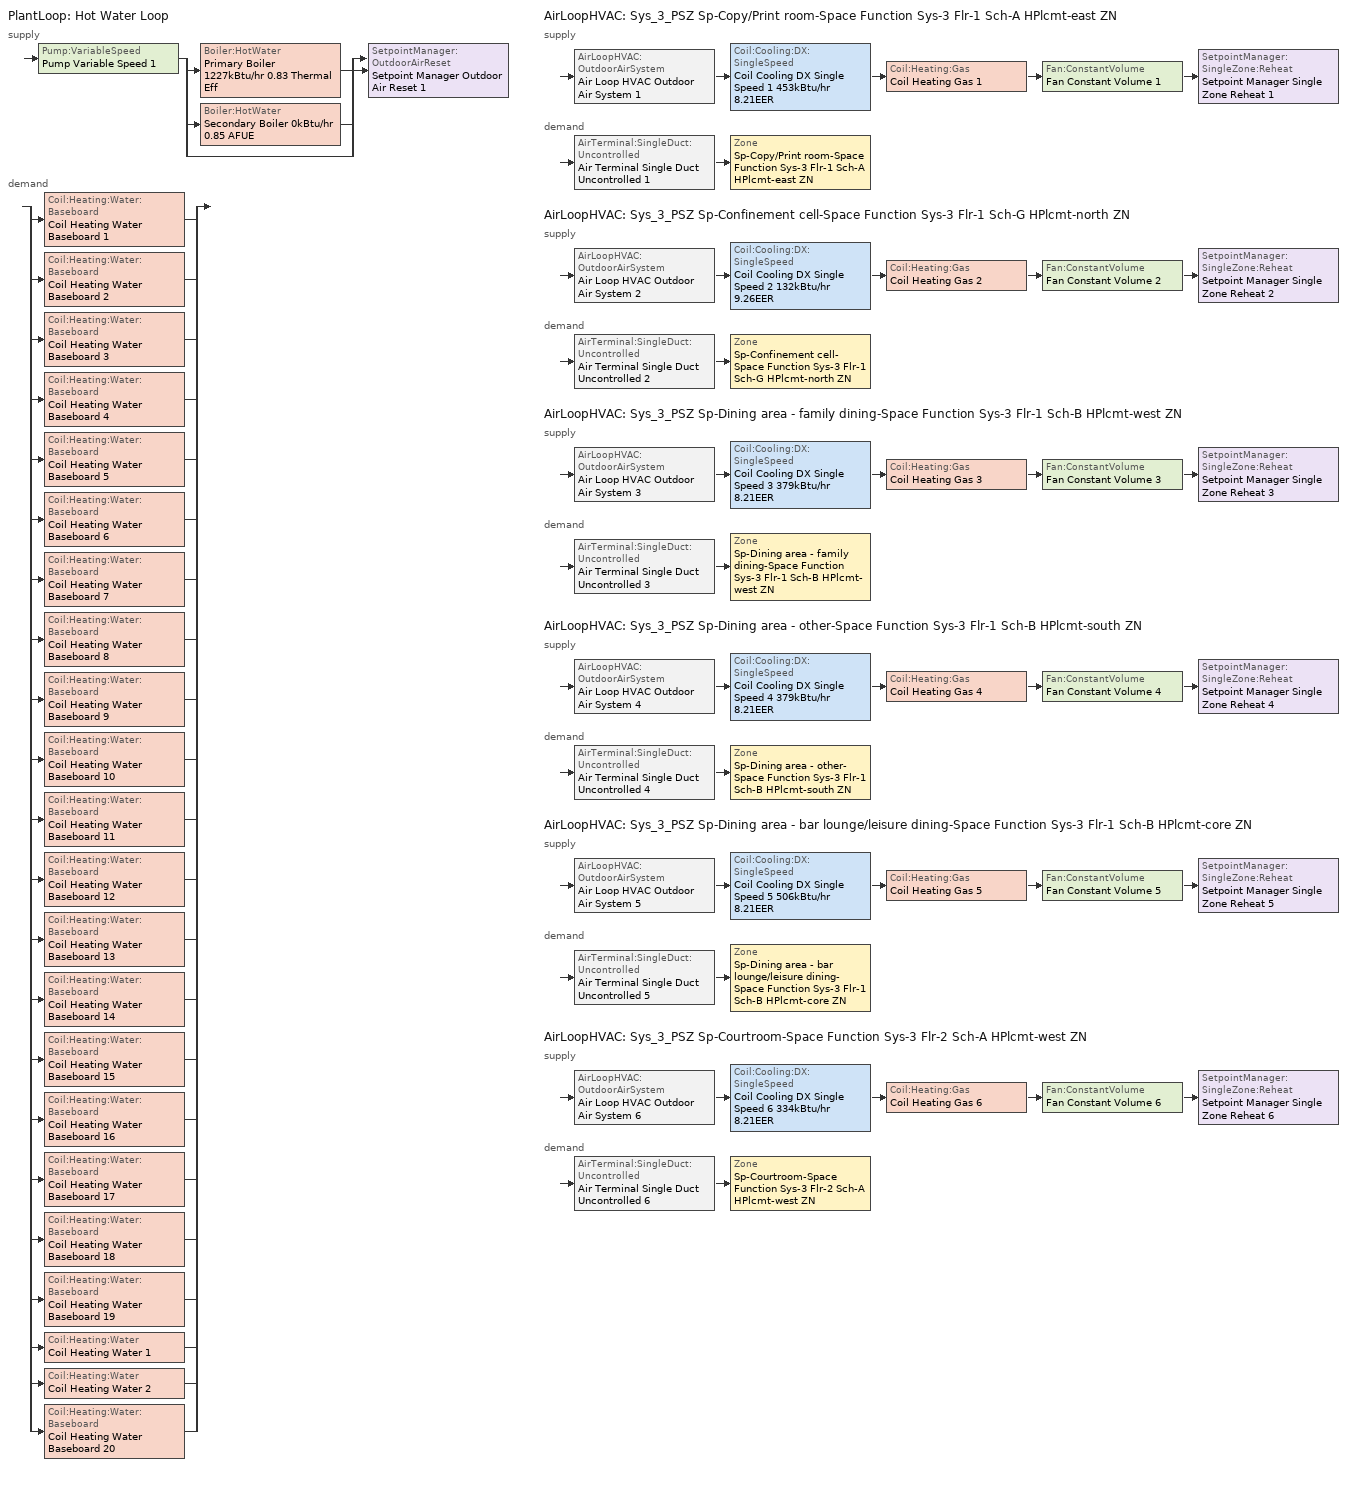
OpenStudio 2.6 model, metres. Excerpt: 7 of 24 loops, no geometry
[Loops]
PlantLoop 'Hot Water Loop'
 supply: Pump:VariableSpeed 'Pump Variable Speed 1' > split
  | Boiler:HotWater 'Primary Boiler 1227kBtu/hr 0.83 Thermal Eff'
  | Boiler:HotWater 'Secondary Boiler 0kBtu/hr 0.85 AFUE'
  | bypass
  join > SetpointManager:OutdoorAirReset 'Setpoint Manager Outdoor Air Reset 1'
 demand: split
  | Coil:Heating:Water:Baseboard 'Coil Heating Water Baseboard 1'
  | Coil:Heating:Water:Baseboard 'Coil Heating Water Baseboard 2'
  | Coil:Heating:Water:Baseboard 'Coil Heating Water Baseboard 3'
  | Coil:Heating:Water:Baseboard 'Coil Heating Water Baseboard 4'
  | Coil:Heating:Water:Baseboard 'Coil Heating Water Baseboard 5'
  | Coil:Heating:Water:Baseboard 'Coil Heating Water Baseboard 6'
  | Coil:Heating:Water:Baseboard 'Coil Heating Water Baseboard 7'
  | Coil:Heating:Water:Baseboard 'Coil Heating Water Baseboard 8'
  | Coil:Heating:Water:Baseboard 'Coil Heating Water Baseboard 9'
  | Coil:Heating:Water:Baseboard 'Coil Heating Water Baseboard 10'
  | Coil:Heating:Water:Baseboard 'Coil Heating Water Baseboard 11'
  | Coil:Heating:Water:Baseboard 'Coil Heating Water Baseboard 12'
  | Coil:Heating:Water:Baseboard 'Coil Heating Water Baseboard 13'
  | Coil:Heating:Water:Baseboard 'Coil Heating Water Baseboard 14'
  | Coil:Heating:Water:Baseboard 'Coil Heating Water Baseboard 15'
  | Coil:Heating:Water:Baseboard 'Coil Heating Water Baseboard 16'
  | Coil:Heating:Water:Baseboard 'Coil Heating Water Baseboard 17'
  | Coil:Heating:Water:Baseboard 'Coil Heating Water Baseboard 18'
  | Coil:Heating:Water:Baseboard 'Coil Heating Water Baseboard 19'
  | Coil:Heating:Water 'Coil Heating Water 1'
  | Coil:Heating:Water 'Coil Heating Water 2'
  | Coil:Heating:Water:Baseboard 'Coil Heating Water Baseboard 20'
AirLoopHVAC 'Sys_3_PSZ Sp-Copy/Print room-Space Function Sys-3 Flr-1 Sch-A HPlcmt-east ZN'
 supply: AirLoopHVAC:OutdoorAirSystem 'Air Loop HVAC Outdoor Air System 1' > Coil:Cooling:DX:SingleSpeed 'Coil Cooling DX Single Speed 1 453kBtu/hr 8.21EER' > Coil:Heating:Gas 'Coil Heating Gas 1' > Fan:ConstantVolume 'Fan Constant Volume 1' > SetpointManager:SingleZone:Reheat 'Setpoint Manager Single Zone Reheat 1'
 demand: AirTerminal:SingleDuct:Uncontrolled 'Air Terminal Single Duct Uncontrolled 1' > Zone 'Sp-Copy/Print room-Space Function Sys-3 Flr-1 Sch-A HPlcmt-east ZN'
AirLoopHVAC 'Sys_3_PSZ Sp-Confinement cell-Space Function Sys-3 Flr-1 Sch-G HPlcmt-north ZN'
 supply: AirLoopHVAC:OutdoorAirSystem 'Air Loop HVAC Outdoor Air System 2' > Coil:Cooling:DX:SingleSpeed 'Coil Cooling DX Single Speed 2 132kBtu/hr 9.26EER' > Coil:Heating:Gas 'Coil Heating Gas 2' > Fan:ConstantVolume 'Fan Constant Volume 2' > SetpointManager:SingleZone:Reheat 'Setpoint Manager Single Zone Reheat 2'
 demand: AirTerminal:SingleDuct:Uncontrolled 'Air Terminal Single Duct Uncontrolled 2' > Zone 'Sp-Confinement cell-Space Function Sys-3 Flr-1 Sch-G HPlcmt-north ZN'
AirLoopHVAC 'Sys_3_PSZ Sp-Dining area - family dining-Space Function Sys-3 Flr-1 Sch-B HPlcmt-west ZN'
 supply: AirLoopHVAC:OutdoorAirSystem 'Air Loop HVAC Outdoor Air System 3' > Coil:Cooling:DX:SingleSpeed 'Coil Cooling DX Single Speed 3 379kBtu/hr 8.21EER' > Coil:Heating:Gas 'Coil Heating Gas 3' > Fan:ConstantVolume 'Fan Constant Volume 3' > SetpointManager:SingleZone:Reheat 'Setpoint Manager Single Zone Reheat 3'
 demand: AirTerminal:SingleDuct:Uncontrolled 'Air Terminal Single Duct Uncontrolled 3' > Zone 'Sp-Dining area - family dining-Space Function Sys-3 Flr-1 Sch-B HPlcmt-west ZN'
AirLoopHVAC 'Sys_3_PSZ Sp-Dining area - other-Space Function Sys-3 Flr-1 Sch-B HPlcmt-south ZN'
 supply: AirLoopHVAC:OutdoorAirSystem 'Air Loop HVAC Outdoor Air System 4' > Coil:Cooling:DX:SingleSpeed 'Coil Cooling DX Single Speed 4 379kBtu/hr 8.21EER' > Coil:Heating:Gas 'Coil Heating Gas 4' > Fan:ConstantVolume 'Fan Constant Volume 4' > SetpointManager:SingleZone:Reheat 'Setpoint Manager Single Zone Reheat 4'
 demand: AirTerminal:SingleDuct:Uncontrolled 'Air Terminal Single Duct Uncontrolled 4' > Zone 'Sp-Dining area - other-Space Function Sys-3 Flr-1 Sch-B HPlcmt-south ZN'
AirLoopHVAC 'Sys_3_PSZ Sp-Dining area - bar lounge/leisure dining-Space Function Sys-3 Flr-1 Sch-B HPlcmt-core ZN'
 supply: AirLoopHVAC:OutdoorAirSystem 'Air Loop HVAC Outdoor Air System 5' > Coil:Cooling:DX:SingleSpeed 'Coil Cooling DX Single Speed 5 506kBtu/hr 8.21EER' > Coil:Heating:Gas 'Coil Heating Gas 5' > Fan:ConstantVolume 'Fan Constant Volume 5' > SetpointManager:SingleZone:Reheat 'Setpoint Manager Single Zone Reheat 5'
 demand: AirTerminal:SingleDuct:Uncontrolled 'Air Terminal Single Duct Uncontrolled 5' > Zone 'Sp-Dining area - bar lounge/leisure dining-Space Function Sys-3 Flr-1 Sch-B HPlcmt-core ZN'
AirLoopHVAC 'Sys_3_PSZ Sp-Courtroom-Space Function Sys-3 Flr-2 Sch-A HPlcmt-west ZN'
 supply: AirLoopHVAC:OutdoorAirSystem 'Air Loop HVAC Outdoor Air System 6' > Coil:Cooling:DX:SingleSpeed 'Coil Cooling DX Single Speed 6 334kBtu/hr 8.21EER' > Coil:Heating:Gas 'Coil Heating Gas 6' > Fan:ConstantVolume 'Fan Constant Volume 6' > SetpointManager:SingleZone:Reheat 'Setpoint Manager Single Zone Reheat 6'
 demand: AirTerminal:SingleDuct:Uncontrolled 'Air Terminal Single Duct Uncontrolled 6' > Zone 'Sp-Courtroom-Space Function Sys-3 Flr-2 Sch-A HPlcmt-west ZN'
[Sizing:Zone] Zone Cooling Design Supply Air Temperature Input Method=SupplyAirTemperature; Zone Cooling Design Supply Air Temperature {C}=13; Zone Cooling Design Supply Air Temperature Difference {deltaC}=11.11; Zone Heating Design Supply Air Temperature Input Method=SupplyAirTemperature; Zone Heating Design Supply Air Temperature {C}=43; Zone Heating Design Supply Air Temperature Difference {deltaC}=11.11; Zone Cooling Design Supply Air Humidity Ratio {kg-H2O/kg-air}=0.0085; Zone Heating Design Supply Air Humidity Ratio {kg-H2O/kg-air}=0.008; Zone Heating Sizing Factor=1.3; Zone Cooling Sizing Factor=1.1; Cooling Design Air Flow Method=DesignDay; Heating Design Air Flow Method=DesignDay; Account for Dedicated Outdoor Air System=No; Dedicated Outdoor Air System Control Strategy=NeutralSupplyAir; Dedicated Outdoor Air Low Setpoint Temperature for Design {C}=autosize; Dedicated Outdoor Air High Setpoint Temperature for Design {C}=autosize
Sp-Copy/Print room-Space Function Sys-3 Flr-1 Sch-A HPlcmt-east ZN; Sp-Confinement cell-Space Function Sys-3 Flr-1 Sch-G HPlcmt-north ZN; Sp-Dining area - family dining-Space Function Sys-3 Flr-1 Sch-B HPlcmt-west ZN; Sp-Dining area - other-Space Function Sys-3 Flr-1 Sch-B HPlcmt-south ZN; Sp-Dining area - bar lounge/leisure dining-Space Function Sys-3 Flr-1 Sch-B HPlcmt-core ZN; Sp-Courtroom-Space Function Sys-3 Flr-2 Sch-A HPlcmt-west ZN
[Zone equipment]
Sp-Copy/Print room-Space Function Sys-3 Flr-1 Sch-A HPlcmt-east ZN: Air Terminal Single Duct Uncontrolled 1, Zone HVAC Baseboard Convective Water 1
Sp-Confinement cell-Space Function Sys-3 Flr-1 Sch-G HPlcmt-north ZN: Air Terminal Single Duct Uncontrolled 2, Zone HVAC Baseboard Convective Water 2
Sp-Dining area - family dining-Space Function Sys-3 Flr-1 Sch-B HPlcmt-west ZN: Air Terminal Single Duct Uncontrolled 3, Zone HVAC Baseboard Convective Water 3
Sp-Dining area - other-Space Function Sys-3 Flr-1 Sch-B HPlcmt-south ZN: Air Terminal Single Duct Uncontrolled 4, Zone HVAC Baseboard Convective Water 4
Sp-Dining area - bar lounge/leisure dining-Space Function Sys-3 Flr-1 Sch-B HPlcmt-core ZN: Air Terminal Single Duct Uncontrolled 5, Zone HVAC Baseboard Convective Water 5
Sp-Courtroom-Space Function Sys-3 Flr-2 Sch-A HPlcmt-west ZN: Air Terminal Single Duct Uncontrolled 6, Zone HVAC Baseboard Convective Water 6
[PlantLoop]
Hot Water Loop: Fluid Type=Water; Glycol Concentration=0; Plant Loop Volume {m3}=Autocalculate; Load Distribution Scheme=Optimal
[Sizing:Plant]
Hot Water Loop: Loop Type=Heating; Design Loop Exit Temperature {C}=82; Loop Design Temperature Difference {deltaC}=16; Sizing Option=NonCoincident; Zone Timesteps in Averaging Window=1; Coincident Sizing Factor Mode=None
[Pump:VariableSpeed]
Pump Variable Speed 1: Motor Efficiency=0.865; Pump Control Type=Intermittent; Skin Loss Radiative Fraction=0.5; Design Power Sizing Method=PowerPerFlowPerPressure; Design Electric Power per Unit Flow Rate {W/(m3/s)}=348701.1; Design Shaft Power per Unit Flow Rate per Unit Head {W-s/m3-Pa}=1.45151; Design Minimum Flow Rate Fraction=0
[Boiler:HotWater] Fuel Type=NaturalGas; Normalized Boiler Efficiency Curve=BOILER-EFFFPLR-NECB2011; Water Outlet Upper Temperature Limit {C}=99; Parasitic Electric Load {W}=0; Sizing Factor=1
Name | Nominal Capacity {W} | Nominal Thermal Efficiency | Minimum Part Load Ratio | Boiler Flow Mode
Primary Boiler 1227kBtu/hr 0.83 Thermal Eff | 359683 | 0.83 | 0.25 | LeavingSetpointModulated
Secondary Boiler 0kBtu/hr 0.85 AFUE | 0.001 | 0.85 |  | ConstantFlow
[SetpointManager:OutdoorAirReset]
Setpoint Manager Outdoor Air Reset 1: Control Variable=Temperature; Setpoint at Outdoor Low Temperature {C}=82; Outdoor Low Temperature {C}=-16; Setpoint at Outdoor High Temperature {C}=60; Outdoor High Temperature {C}=0
[AirLoopHVAC] Design Supply Air Flow Rate {m3/s}=AutoSize
Name | Availability Schedule
Sys_3_PSZ Sp-Copy/Print room-Space Function Sys-3 Flr-1 Sch-A HPlcmt-east ZN | Sys_3_PSZ Sp-Copy/Print room-Space Function Sys-3 Flr-1 Sch-A HPlcmt-east ZN Occ Sch
Sys_3_PSZ Sp-Confinement cell-Space Function Sys-3 Flr-1 Sch-G HPlcmt-north ZN | Sys_3_PSZ Sp-Confinement cell-Space Function Sys-3 Flr-1 Sch-G HPlcmt-north ZN Occ Sch
Sys_3_PSZ Sp-Dining area - family dining-Space Function Sys-3 Flr-1 Sch-B HPlcmt-west ZN | Sys_3_PSZ Sp-Dining area - family dining-Space Function Sys-3 Flr-1 Sch-B HPlcmt-west ZN Occ Sch
Sys_3_PSZ Sp-Dining area - other-Space Function Sys-3 Flr-1 Sch-B HPlcmt-south ZN | Sys_3_PSZ Sp-Dining area - other-Space Function Sys-3 Flr-1 Sch-B HPlcmt-south ZN Occ Sch
Sys_3_PSZ Sp-Dining area - bar lounge/leisure dining-Space Function Sys-3 Flr-1 Sch-B HPlcmt-core ZN | Sys_3_PSZ Sp-Dining area - bar lounge/leisure dining-Space Function Sys-3 Flr-1 Sch-B HPlcmt-core ZN Occ Sch
Sys_3_PSZ Sp-Courtroom-Space Function Sys-3 Flr-2 Sch-A HPlcmt-west ZN | Sys_3_PSZ Sp-Courtroom-Space Function Sys-3 Flr-2 Sch-A HPlcmt-west ZN Occ Sch
[Sizing:System] Type of Load to Size On=Sensible; Design Outdoor Air Flow Rate {m3/s}=Autosize; Minimum System Air Flow Ratio=1; Preheat Design Temperature {C}=7; Preheat Design Humidity Ratio {kg-H2O/kg-Air}=0.008; Precool Design Temperature {C}=13; Precool Design Humidity Ratio {kg-H2O/kg-Air}=0.008; Central Cooling Design Supply Air Temperature {C}=13; Central Heating Design Supply Air Temperature {C}=43; Sizing Option=NonCoincident; 100% Outdoor Air in Cooling=No; 100% Outdoor Air in Heating=No; Central Cooling Design Supply Air Humidity Ratio {kg-H2O/kg-Air}=0.0085; Central Heating Design Supply Air Humidity Ratio {kg-H2O/kg-Air}=0.008; Cooling Design Air Flow Method=DesignDay; Cooling Design Air Flow Rate {m3/s}=0; Heating Design Air Flow Method=DesignDay; Heating Design Air Flow Rate {m3/s}=0; System Outdoor Air Method=ZoneSum; Zone Maximum Outdoor Air Fraction=1; Cooling Supply Air Flow Rate Per Floor Area {m3/s-m2}=0.00996765; Cooling Fraction of Autosized Cooling Supply Air Flow Rate=1; Cooling Supply Air Flow Rate Per Unit Cooling Capacity {m3/s-W}=3.94755e-05; Heating Supply Air Flow Rate Per Floor Area {m3/s-m2}=0.00996765; Heating Fraction of Autosized Heating Supply Air Flow Rate=1; Heating Fraction of Autosized Cooling Supply Air Flow Rate=1; Heating Supply Air Flow Rate Per Unit Heating Capacity {m3/s-W}=3.15882e-05; Cooling Design Capacity Method=CoolingDesignCapacity; Cooling Design Capacity {W}=autosize; Cooling Design Capacity Per Floor Area {W/m2}=234.7; Fraction of Autosized Cooling Design Capacity=1; Heating Design Capacity Method=HeatingDesignCapacity; Heating Design Capacity {W}=autosize; Heating Design Capacity Per Floor Area {W/m2}=157; Fraction of Autosized Heating Design Capacity=1; Central Cooling Capacity Control Method=OnOff
Sys_3_PSZ Sp-Copy/Print room-Space Function Sys-3 Flr-1 Sch-A HPlcmt-east ZN; Sys_3_PSZ Sp-Confinement cell-Space Function Sys-3 Flr-1 Sch-G HPlcmt-north ZN; Sys_3_PSZ Sp-Dining area - family dining-Space Function Sys-3 Flr-1 Sch-B HPlcmt-west ZN; Sys_3_PSZ Sp-Dining area - other-Space Function Sys-3 Flr-1 Sch-B HPlcmt-south ZN; Sys_3_PSZ Sp-Dining area - bar lounge/leisure dining-Space Function Sys-3 Flr-1 Sch-B HPlcmt-core ZN; Sys_3_PSZ Sp-Courtroom-Space Function Sys-3 Flr-2 Sch-A HPlcmt-west ZN
[Fan:ConstantVolume] Availability Schedule=Always On Discrete; Fan Efficiency=0.39975; Pressure Rise {Pa}=640; Maximum Flow Rate {m3/s}=AutoSize; Motor Efficiency=0.615
Fan Constant Volume 1; Fan Constant Volume 2; Fan Constant Volume 3; Fan Constant Volume 4; Fan Constant Volume 5; Fan Constant Volume 6
[Coil:Heating:Gas] Availability Schedule=Always On Discrete; Gas Burner Efficiency=0.81; Nominal Capacity {W}=AutoSize; Parasitic Electric Load {W}=0; Part Load Fraction Correlation Curve=FURNACE-EFFPLR-NECB2011; Parasitic Gas Load {W}=0
Coil Heating Gas 1; Coil Heating Gas 2; Coil Heating Gas 3; Coil Heating Gas 4; Coil Heating Gas 5; Coil Heating Gas 6
[Coil:Cooling:DX:SingleSpeed] Availability Schedule=Always On Discrete; Rated Total Cooling Capacity {W}=autosize; Rated Sensible Heat Ratio=autosize; Rated Air Flow Rate {m3/s}=autosize; Rated Evaporator Fan Power Per Volume Flow Rate {W/(m3/s)}=773.3; Total Cooling Capacity Function of Temperature Curve=DXCOOL-NECB2011-REF-CAPFT; Total Cooling Capacity Function of Flow Fraction Curve=DXCOOL-NECB2011-REF-CAPFFLOW; Energy Input Ratio Function of Temperature Curve=DXCOOL-NECB2011-REF-COOLEIRFT; Energy Input Ratio Function of Flow Fraction Curve=DXCOOL-NECB2011-REF-COOLEIRFFLOW; Part Load Fraction Correlation Curve=DXCOOL-NECB2011-REF-COOLPLFFPLR; Condenser Type=AirCooled; Evaporative Condenser Effectiveness=0; Evaporative Condenser Air Flow Rate {m3/s}=Autosize; Evaporative Condenser Pump Rated Power Consumption {W}=Autosize; Crankcase Heater Capacity {W}=0; Maximum Outdoor Dry-Bulb Temperature for Crankcase Heater Operation {C}=0; Basin Heater Capacity {W/K}=0; Basin Heater Setpoint Temperature {C}=10
Name | Rated COP {W/W}
Coil Cooling DX Single Speed 1 453kBtu/hr 8.21EER | 3.06666
Coil Cooling DX Single Speed 2 132kBtu/hr 9.26EER | 3.22557
Coil Cooling DX Single Speed 3 379kBtu/hr 8.21EER; Coil Cooling DX Single Speed 4 379kBtu/hr 8.21EER | 3.01912
Coil Cooling DX Single Speed 5 506kBtu/hr 8.21EER | 3.10049
Coil Cooling DX Single Speed 6 334kBtu/hr 8.21EER | 2.98988
[Controller:OutdoorAir] Minimum Outdoor Air Flow Rate {m3/s}=autosize; Maximum Outdoor Air Flow Rate {m3/s}=Autosize; Economizer Control Type=DifferentialEnthalpy; Economizer Control Action Type=ModulateFlow; Lockout Type=NoLockout; Minimum Limit Type=FixedMinimum; High Humidity Control=No; Heat Recovery Bypass Control Type=BypassWhenOAFlowGreaterThanMinimum
Name | Minimum Outdoor Air Schedule | Controller Mechanical Ventilation
Controller Outdoor Air 1 | Sys_3_PSZ Sp-Copy/Print room-Space Function Sys-3 Flr-1 Sch-A HPlcmt-east ZN Occ Sch | Controller Mechanical Ventilation 1
Controller Outdoor Air 2 | Sys_3_PSZ Sp-Confinement cell-Space Function Sys-3 Flr-1 Sch-G HPlcmt-north ZN Occ Sch | Controller Mechanical Ventilation 2
Controller Outdoor Air 3 | Sys_3_PSZ Sp-Dining area - family dining-Space Function Sys-3 Flr-1 Sch-B HPlcmt-west ZN Occ Sch | Controller Mechanical Ventilation 3
Controller Outdoor Air 4 | Sys_3_PSZ Sp-Dining area - other-Space Function Sys-3 Flr-1 Sch-B HPlcmt-south ZN Occ Sch | Controller Mechanical Ventilation 4
Controller Outdoor Air 5 | Sys_3_PSZ Sp-Dining area - bar lounge/leisure dining-Space Function Sys-3 Flr-1 Sch-B HPlcmt-core ZN Occ Sch | Controller Mechanical Ventilation 5
Controller Outdoor Air 6 | Sys_3_PSZ Sp-Courtroom-Space Function Sys-3 Flr-2 Sch-A HPlcmt-west ZN Occ Sch | Controller Mechanical Ventilation 6
[Controller:MechanicalVentilation] Availability Schedule=Always On Discrete; System Outdoor Air Method=ZoneSum
Controller Mechanical Ventilation 1; Controller Mechanical Ventilation 2; Controller Mechanical Ventilation 3; Controller Mechanical Ventilation 4; Controller Mechanical Ventilation 5; Controller Mechanical Ventilation 6
[AirLoopHVAC:OutdoorAirSystem]
Name | Controller
Air Loop HVAC Outdoor Air System 1 | Controller Outdoor Air 1
Air Loop HVAC Outdoor Air System 2 | Controller Outdoor Air 2
Air Loop HVAC Outdoor Air System 3 | Controller Outdoor Air 3
Air Loop HVAC Outdoor Air System 4 | Controller Outdoor Air 4
Air Loop HVAC Outdoor Air System 5 | Controller Outdoor Air 5
Air Loop HVAC Outdoor Air System 6 | Controller Outdoor Air 6
[SetpointManager:SingleZone:Reheat] Minimum Supply Air Temperature {C}=13; Maximum Supply Air Temperature {C}=43
Name | Control Zone
Setpoint Manager Single Zone Reheat 1 | Sp-Copy/Print room-Space Function Sys-3 Flr-1 Sch-A HPlcmt-east ZN
Setpoint Manager Single Zone Reheat 2 | Sp-Confinement cell-Space Function Sys-3 Flr-1 Sch-G HPlcmt-north ZN
Setpoint Manager Single Zone Reheat 3 | Sp-Dining area - family dining-Space Function Sys-3 Flr-1 Sch-B HPlcmt-west ZN
Setpoint Manager Single Zone Reheat 4 | Sp-Dining area - other-Space Function Sys-3 Flr-1 Sch-B HPlcmt-south ZN
Setpoint Manager Single Zone Reheat 5 | Sp-Dining area - bar lounge/leisure dining-Space Function Sys-3 Flr-1 Sch-B HPlcmt-core ZN
Setpoint Manager Single Zone Reheat 6 | Sp-Courtroom-Space Function Sys-3 Flr-2 Sch-A HPlcmt-west ZN
[AirTerminal:SingleDuct:Uncontrolled] Availability Schedule=Always On Discrete; Maximum Air Flow Rate {m3/s}=AutoSize
Air Terminal Single Duct Uncontrolled 1; Air Terminal Single Duct Uncontrolled 2; Air Terminal Single Duct Uncontrolled 3; Air Terminal Single Duct Uncontrolled 4; Air Terminal Single Duct Uncontrolled 5; Air Terminal Single Duct Uncontrolled 6
[Coil:Heating:Water:Baseboard] Heating Design Capacity Method=HeatingDesignCapacity; Heating Design Capacity {W}=autosize; Heating Design Capacity Per Floor Area {W/m2}=0; Fraction of Autosized Heating Design Capacity=0.8
Coil Heating Water Baseboard 1; Coil Heating Water Baseboard 2; Coil Heating Water Baseboard 3; Coil Heating Water Baseboard 4; Coil Heating Water Baseboard 5; Coil Heating Water Baseboard 6; Coil Heating Water Baseboard 7; Coil Heating Water Baseboard 8; Coil Heating Water Baseboard 9; Coil Heating Water Baseboard 10; Coil Heating Water Baseboard 11; Coil Heating Water Baseboard 12; Coil Heating Water Baseboard 13; Coil Heating Water Baseboard 14; Coil Heating Water Baseboard 15; Coil Heating Water Baseboard 16; Coil Heating Water Baseboard 17; Coil Heating Water Baseboard 18; Coil Heating Water Baseboard 19; Coil Heating Water Baseboard 20
[ZoneHVAC:Baseboard:Convective:Water] Availability Schedule=Always On Discrete
Name | Heating Coil
Zone HVAC Baseboard Convective Water 1 | Coil Heating Water Baseboard 1
Zone HVAC Baseboard Convective Water 2 | Coil Heating Water Baseboard 2
Zone HVAC Baseboard Convective Water 3 | Coil Heating Water Baseboard 3
Zone HVAC Baseboard Convective Water 4 | Coil Heating Water Baseboard 4
Zone HVAC Baseboard Convective Water 5 | Coil Heating Water Baseboard 5
Zone HVAC Baseboard Convective Water 6 | Coil Heating Water Baseboard 6
Zone HVAC Baseboard Convective Water 7 | Coil Heating Water Baseboard 7
Zone HVAC Baseboard Convective Water 8 | Coil Heating Water Baseboard 8
Zone HVAC Baseboard Convective Water 9 | Coil Heating Water Baseboard 9
Zone HVAC Baseboard Convective Water 10 | Coil Heating Water Baseboard 10
Zone HVAC Baseboard Convective Water 11 | Coil Heating Water Baseboard 11
Zone HVAC Baseboard Convective Water 12 | Coil Heating Water Baseboard 12
Zone HVAC Baseboard Convective Water 13 | Coil Heating Water Baseboard 13
Zone HVAC Baseboard Convective Water 14 | Coil Heating Water Baseboard 14
Zone HVAC Baseboard Convective Water 15 | Coil Heating Water Baseboard 15
Zone HVAC Baseboard Convective Water 16 | Coil Heating Water Baseboard 16
Zone HVAC Baseboard Convective Water 17 | Coil Heating Water Baseboard 17
Zone HVAC Baseboard Convective Water 18 | Coil Heating Water Baseboard 18
Zone HVAC Baseboard Convective Water 19 | Coil Heating Water Baseboard 19
Zone HVAC Baseboard Convective Water 20 | Coil Heating Water Baseboard 20
[Coil:Heating:Water] Availability Schedule=Always On Discrete
Coil Heating Water 1; Coil Heating Water 2
[Controller:WaterCoil] Action=Normal; Controller Convergence Tolerance {deltaC}=0.0001; Minimum Actuated Flow {m3/s}=0
Name | Water Coil
Controller Water Coil 1 | Coil Heating Water 1
Controller Water Coil 3 | Coil Heating Water 2
[HeatExchanger:AirToAir:SensibleAndLatent] Availability Schedule=Always On Discrete; Nominal Supply Air Flow Rate {m3/s}=autosize; Sensible Effectiveness at 100% Heating Air Flow=0.5; Latent Effectiveness at 100% Heating Air Flow=0.5; Sensible Effectiveness at 75% Heating Air Flow=0.5; Latent Effectiveness at 75% Heating Air Flow=0.5; Sensible Effectiveness at 100% Cooling Air Flow=0.5; Latent Effectiveness at 100% Cooling Air Flow=0.5; Sensible Effectiveness at 75% Cooling Air Flow=0.5; Latent Effectiveness at 75% Cooling Air Flow=0.5; Supply Air Outlet Temperature Control=Yes; Heat Exchanger Type=Rotary; Frost Control Type=ExhaustOnly; Threshold Temperature {C}=-23.3; Initial Defrost Time Fraction=0.167; Rate of Defrost Time Fraction Increase {1/K}=1.44; Economizer Lockout=Yes
Name | Nominal Electric Power {W}
Sys_3_PSZ Sp-Audience seating area permanent - other-sch-H-Space Function Sys-3 Flr-4 Sch-H HPlcmt-core ZN ERV; Sys_3_PSZ Sp-Audience seating area permanent - other-sch-K-Space Function Sys-3 Flr-3 Sch-K HPlcmt-core ZN ERV | 6884.19
Sys_3_PSZ Sp-Audience seating area permanent - other-sch-I-Space Function Sys-3 Flr-4 Sch-I HPlcmt-north ZN ERV; Sys_3_PSZ Sp-Audience seating area permanent - other-sch-J-Space Function Sys-3 Flr-4 Sch-J HPlcmt-west ZN ERV | 5175.64
Sys_3_PSZ Sp-Classroom/Lecture hall/Training room - Penitentary-Space Function Sys-3 Flr-4 Sch-D HPlcmt-east ZN ERV; Sys_3_PSZ Sp-Classroom/Lecture hall/Training room other-Space Function Sys-3 Flr-3 Sch-D HPlcmt-west ZN ERV | 3795.13
Sys_3_PSZ Sp-Conference/Meeting/Multi-purpose room-Space Function Sys-3 Flr-3 Sch-C HPlcmt-north ZN ERV | 2168.6
Sys_3_PSZ Sp-Confinement cell-Space Function Sys-3 Flr-1 Sch-G HPlcmt-north ZN ERV | 1724.38
Sys_3_PSZ Sp-Copy/Print room-Space Function Sys-3 Flr-1 Sch-A HPlcmt-east ZN ERV | 3467.09
Sys_3_PSZ Sp-Courtroom-Space Function Sys-3 Flr-2 Sch-A HPlcmt-west ZN ERV | 2776.84
Sys_3_PSZ Sp-Dining area - bar lounge/leisure dining-Space Function Sys-3 Flr-1 Sch-B HPlcmt-core ZN ERV | 6474.14
Sys_3_PSZ Sp-Dining area - cafeteria/fast food dining-Space Function Sys-3 Flr-4 Sch-B HPlcmt-south ZN ERV | 6371.62
Sys_3_PSZ Sp-Dining area - family dining-Space Function Sys-3 Flr-1 Sch-B HPlcmt-west ZN ERV; Sys_3_PSZ Sp-Dining area - other-Space Function Sys-3 Flr-1 Sch-B HPlcmt-south ZN ERV; Sys_3_PSZ Sp-Dining area - penitentiary-Space Function Sys-3 Flr-2 Sch-B HPlcmt-north ZN ERV; Sys_3_PSZ Sp-Dining area - space designed to ANSI/IES RP-28 (used primarily by residents)-Space Function Sys-3 Flr-2 Sch-B HPlcmt-south ZN ERV | 4868.1
Sys_3_PSZ Sp-Food preparation area-Space Function Sys-3 Flr-2 Sch-B HPlcmt-core ZN ERV | 2510.31
[Schedule:Ruleset]
Name | Default Day Schedule | Summer Design Day Schedule | Winter Design Day Schedule
Sys_3_PSZ Sp-Confinement cell-Space Function Sys-3 Flr-1 Sch-G HPlcmt-north ZN Occ Sch | Sys_3_PSZ Sp-Confinement cell-Space Function Sys-3 Flr-1 Sch-G HPlcmt-north ZN Occ Sch Default | Sys_3_PSZ Sp-Confinement cell-Space Function Sys-3 Flr-1 Sch-G HPlcmt-north ZN Occ Sch Summer Design Day | Sys_3_PSZ Sp-Confinement cell-Space Function Sys-3 Flr-1 Sch-G HPlcmt-north ZN Occ Sch Winter Design Day
Sys_3_PSZ Sp-Copy/Print room-Space Function Sys-3 Flr-1 Sch-A HPlcmt-east ZN Occ Sch | Sys_3_PSZ Sp-Copy/Print room-Space Function Sys-3 Flr-1 Sch-A HPlcmt-east ZN Occ Sch Default | Sys_3_PSZ Sp-Copy/Print room-Space Function Sys-3 Flr-1 Sch-A HPlcmt-east ZN Occ Sch Summer Design Day | Sys_3_PSZ Sp-Copy/Print room-Space Function Sys-3 Flr-1 Sch-A HPlcmt-east ZN Occ Sch Winter Design Day
Sys_3_PSZ Sp-Courtroom-Space Function Sys-3 Flr-2 Sch-A HPlcmt-west ZN Occ Sch | Sys_3_PSZ Sp-Courtroom-Space Function Sys-3 Flr-2 Sch-A HPlcmt-west ZN Occ Sch Default | Sys_3_PSZ Sp-Courtroom-Space Function Sys-3 Flr-2 Sch-A HPlcmt-west ZN Occ Sch Summer Design Day | Sys_3_PSZ Sp-Courtroom-Space Function Sys-3 Flr-2 Sch-A HPlcmt-west ZN Occ Sch Winter Design Day
Sys_3_PSZ Sp-Dining area - bar lounge/leisure dining-Space Function Sys-3 Flr-1 Sch-B HPlcmt-core ZN Occ Sch | Sys_3_PSZ Sp-Dining area - bar lounge/leisure dining-Space Function Sys-3 Flr-1 Sch-B HPlcmt-core ZN Occ Sch Default | Sys_3_PSZ Sp-Dining area - bar lounge/leisure dining-Space Function Sys-3 Flr-1 Sch-B HPlcmt-core ZN Occ Sch Summer Design Day | Sys_3_PSZ Sp-Dining area - bar lounge/leisure dining-Space Function Sys-3 Flr-1 Sch-B HPlcmt-core ZN Occ Sch Winter Design Day
Sys_3_PSZ Sp-Dining area - family dining-Space Function Sys-3 Flr-1 Sch-B HPlcmt-west ZN Occ Sch | Sys_3_PSZ Sp-Dining area - family dining-Space Function Sys-3 Flr-1 Sch-B HPlcmt-west ZN Occ Sch Default | Sys_3_PSZ Sp-Dining area - family dining-Space Function Sys-3 Flr-1 Sch-B HPlcmt-west ZN Occ Sch Summer Design Day | Sys_3_PSZ Sp-Dining area - family dining-Space Function Sys-3 Flr-1 Sch-B HPlcmt-west ZN Occ Sch Winter Design Day
Sys_3_PSZ Sp-Dining area - other-Space Function Sys-3 Flr-1 Sch-B HPlcmt-south ZN Occ Sch | Sys_3_PSZ Sp-Dining area - other-Space Function Sys-3 Flr-1 Sch-B HPlcmt-south ZN Occ Sch Default | Sys_3_PSZ Sp-Dining area - other-Space Function Sys-3 Flr-1 Sch-B HPlcmt-south ZN Occ Sch Summer Design Day | Sys_3_PSZ Sp-Dining area - other-Space Function Sys-3 Flr-1 Sch-B HPlcmt-south ZN Occ Sch Winter Design Day
[Schedule:Day]
Sys_3_PSZ Sp-Confinement cell-Space Function Sys-3 Flr-1 Sch-G HPlcmt-north ZN Occ Sch Default; Sys_3_PSZ Sp-Confinement cell-Space Function Sys-3 Flr-1 Sch-G HPlcmt-north ZN Occ Sch Winter Design Day; Sys_3_PSZ Sp-Confinement cell-Space Function Sys-3 Flr-1 Sch-G HPlcmt-north ZN Occ Sch Summer Design Day; Sys_3_PSZ Sp-Confinement cell-Space Function Sys-3 Flr-1 Sch-G HPlcmt-north ZN Occ Sch Monday; Sys_3_PSZ Sp-Confinement cell-Space Function Sys-3 Flr-1 Sch-G HPlcmt-north ZN Occ Sch Tuesday; Sys_3_PSZ Sp-Confinement cell-Space Function Sys-3 Flr-1 Sch-G HPlcmt-north ZN Occ Sch Wednesday; Sys_3_PSZ Sp-Confinement cell-Space Function Sys-3 Flr-1 Sch-G HPlcmt-north ZN Occ Sch Thursday; Sys_3_PSZ Sp-Confinement cell-Space Function Sys-3 Flr-1 Sch-G HPlcmt-north ZN Occ Sch Friday; Sys_3_PSZ Sp-Confinement cell-Space Function Sys-3 Flr-1 Sch-G HPlcmt-north ZN Occ Sch Saturday; Sys_3_PSZ Sp-Confinement cell-Space Function Sys-3 Flr-1 Sch-G HPlcmt-north ZN Occ Sch Sunday; Sys_3_PSZ Sp-Copy/Print room-Space Function Sys-3 Flr-1 Sch-A HPlcmt-east ZN Occ Sch Default; Sys_3_PSZ Sp-Copy/Print room-Space Function Sys-3 Flr-1 Sch-A HPlcmt-east ZN Occ Sch Winter Design Day; Sys_3_PSZ Sp-Copy/Print room-Space Function Sys-3 Flr-1 Sch-A HPlcmt-east ZN Occ Sch Summer Design Day; Sys_3_PSZ Sp-Courtroom-Space Function Sys-3 Flr-2 Sch-A HPlcmt-west ZN Occ Sch Default; Sys_3_PSZ Sp-Courtroom-Space Function Sys-3 Flr-2 Sch-A HPlcmt-west ZN Occ Sch Winter Design Day; Sys_3_PSZ Sp-Courtroom-Space Function Sys-3 Flr-2 Sch-A HPlcmt-west ZN Occ Sch Summer Design Day; Sys_3_PSZ Sp-Dining area - bar lounge/leisure dining-Space Function Sys-3 Flr-1 Sch-B HPlcmt-core ZN Occ Sch Default; Sys_3_PSZ Sp-Dining area - bar lounge/leisure dining-Space Function Sys-3 Flr-1 Sch-B HPlcmt-core ZN Occ Sch Winter Design Day; Sys_3_PSZ Sp-Dining area - bar lounge/leisure dining-Space Function Sys-3 Flr-1 Sch-B HPlcmt-core ZN Occ Sch Summer Design Day; Sys_3_PSZ Sp-Dining area - family dining-Space Function Sys-3 Flr-1 Sch-B HPlcmt-west ZN Occ Sch Default; Sys_3_PSZ Sp-Dining area - family dining-Space Function Sys-3 Flr-1 Sch-B HPlcmt-west ZN Occ Sch Winter Design Day; Sys_3_PSZ Sp-Dining area - family dining-Space Function Sys-3 Flr-1 Sch-B HPlcmt-west ZN Occ Sch Summer Design Day; Sys_3_PSZ Sp-Dining area - other-Space Function Sys-3 Flr-1 Sch-B HPlcmt-south ZN Occ Sch Default; Sys_3_PSZ Sp-Dining area - other-Space Function Sys-3 Flr-1 Sch-B HPlcmt-south ZN Occ Sch Winter Design Day; Sys_3_PSZ Sp-Dining area - other-Space Function Sys-3 Flr-1 Sch-B HPlcmt-south ZN Occ Sch Summer Design Day: 24, 0, 1
Sys_3_PSZ Sp-Copy/Print room-Space Function Sys-3 Flr-1 Sch-A HPlcmt-east ZN Occ Sch Monday; Sys_3_PSZ Sp-Copy/Print room-Space Function Sys-3 Flr-1 Sch-A HPlcmt-east ZN Occ Sch Tuesday; Sys_3_PSZ Sp-Copy/Print room-Space Function Sys-3 Flr-1 Sch-A HPlcmt-east ZN Occ Sch Wednesday; Sys_3_PSZ Sp-Copy/Print room-Space Function Sys-3 Flr-1 Sch-A HPlcmt-east ZN Occ Sch Thursday; Sys_3_PSZ Sp-Copy/Print room-Space Function Sys-3 Flr-1 Sch-A HPlcmt-east ZN Occ Sch Friday; Sys_3_PSZ Sp-Courtroom-Space Function Sys-3 Flr-2 Sch-A HPlcmt-west ZN Occ Sch Monday; Sys_3_PSZ Sp-Courtroom-Space Function Sys-3 Flr-2 Sch-A HPlcmt-west ZN Occ Sch Tuesday; Sys_3_PSZ Sp-Courtroom-Space Function Sys-3 Flr-2 Sch-A HPlcmt-west ZN Occ Sch Wednesday; Sys_3_PSZ Sp-Courtroom-Space Function Sys-3 Flr-2 Sch-A HPlcmt-west ZN Occ Sch Thursday; Sys_3_PSZ Sp-Courtroom-Space Function Sys-3 Flr-2 Sch-A HPlcmt-west ZN Occ Sch Friday: 8, 0, 0, 19, 0, 1, 24, 0, 0
Sys_3_PSZ Sp-Copy/Print room-Space Function Sys-3 Flr-1 Sch-A HPlcmt-east ZN Occ Sch Saturday; Sys_3_PSZ Sp-Copy/Print room-Space Function Sys-3 Flr-1 Sch-A HPlcmt-east ZN Occ Sch Sunday; Sys_3_PSZ Sp-Courtroom-Space Function Sys-3 Flr-2 Sch-A HPlcmt-west ZN Occ Sch Saturday; Sys_3_PSZ Sp-Courtroom-Space Function Sys-3 Flr-2 Sch-A HPlcmt-west ZN Occ Sch Sunday: 24, 0, 0
Sys_3_PSZ Sp-Dining area - bar lounge/leisure dining-Space Function Sys-3 Flr-1 Sch-B HPlcmt-core ZN Occ Sch Monday; Sys_3_PSZ Sp-Dining area - bar lounge/leisure dining-Space Function Sys-3 Flr-1 Sch-B HPlcmt-core ZN Occ Sch Tuesday; Sys_3_PSZ Sp-Dining area - bar lounge/leisure dining-Space Function Sys-3 Flr-1 Sch-B HPlcmt-core ZN Occ Sch Wednesday; Sys_3_PSZ Sp-Dining area - bar lounge/leisure dining-Space Function Sys-3 Flr-1 Sch-B HPlcmt-core ZN Occ Sch Thursday; Sys_3_PSZ Sp-Dining area - bar lounge/leisure dining-Space Function Sys-3 Flr-1 Sch-B HPlcmt-core ZN Occ Sch Friday; Sys_3_PSZ Sp-Dining area - family dining-Space Function Sys-3 Flr-1 Sch-B HPlcmt-west ZN Occ Sch Monday; Sys_3_PSZ Sp-Dining area - family dining-Space Function Sys-3 Flr-1 Sch-B HPlcmt-west ZN Occ Sch Tuesday; Sys_3_PSZ Sp-Dining area - family dining-Space Function Sys-3 Flr-1 Sch-B HPlcmt-west ZN Occ Sch Wednesday; Sys_3_PSZ Sp-Dining area - family dining-Space Function Sys-3 Flr-1 Sch-B HPlcmt-west ZN Occ Sch Thursday; Sys_3_PSZ Sp-Dining area - family dining-Space Function Sys-3 Flr-1 Sch-B HPlcmt-west ZN Occ Sch Friday; Sys_3_PSZ Sp-Dining area - other-Space Function Sys-3 Flr-1 Sch-B HPlcmt-south ZN Occ Sch Monday; Sys_3_PSZ Sp-Dining area - other-Space Function Sys-3 Flr-1 Sch-B HPlcmt-south ZN Occ Sch Tuesday; Sys_3_PSZ Sp-Dining area - other-Space Function Sys-3 Flr-1 Sch-B HPlcmt-south ZN Occ Sch Wednesday; Sys_3_PSZ Sp-Dining area - other-Space Function Sys-3 Flr-1 Sch-B HPlcmt-south ZN Occ Sch Thursday; Sys_3_PSZ Sp-Dining area - other-Space Function Sys-3 Flr-1 Sch-B HPlcmt-south ZN Occ Sch Friday: 1, 0, 1, 10, 0, 0, 24, 0, 1
Sys_3_PSZ Sp-Dining area - bar lounge/leisure dining-Space Function Sys-3 Flr-1 Sch-B HPlcmt-core ZN Occ Sch Saturday; Sys_3_PSZ Sp-Dining area - family dining-Space Function Sys-3 Flr-1 Sch-B HPlcmt-west ZN Occ Sch Saturday; Sys_3_PSZ Sp-Dining area - other-Space Function Sys-3 Flr-1 Sch-B HPlcmt-south ZN Occ Sch Saturday: 2, 0, 1, 10, 0, 0, 24, 0, 1
Sys_3_PSZ Sp-Dining area - bar lounge/leisure dining-Space Function Sys-3 Flr-1 Sch-B HPlcmt-core ZN Occ Sch Sunday; Sys_3_PSZ Sp-Dining area - family dining-Space Function Sys-3 Flr-1 Sch-B HPlcmt-west ZN Occ Sch Sunday; Sys_3_PSZ Sp-Dining area - other-Space Function Sys-3 Flr-1 Sch-B HPlcmt-south ZN Occ Sch Sunday: 1, 0, 0, 2, 0, 1, 11, 0, 0, 23, 0, 1, 24, 0, 0
[Schedule:Rule] Date Specification Type=DateRange; Start Month=1; Start Day=1; End Month=12
Name | Schedule Ruleset | Rule Order | Day Schedule | Apply Monday | End Day | Apply Tuesday | Apply Wednesday | Apply Thursday | Apply Friday | Apply Saturday | Apply Sunday
Sys_3_PSZ Sp-Confinement cell-Space Function Sys-3 Flr-1 Sch-G HPlcmt-north ZN Occ Sch Monday Rule | Sys_3_PSZ Sp-Confinement cell-Space Function Sys-3 Flr-1 Sch-G HPlcmt-north ZN Occ Sch | 6 | Sys_3_PSZ Sp-Confinement cell-Space Function Sys-3 Flr-1 Sch-G HPlcmt-north ZN Occ Sch Monday | Yes | 25
Sys_3_PSZ Sp-Confinement cell-Space Function Sys-3 Flr-1 Sch-G HPlcmt-north ZN Occ Sch Tuesday Rule | Sys_3_PSZ Sp-Confinement cell-Space Function Sys-3 Flr-1 Sch-G HPlcmt-north ZN Occ Sch | 5 | Sys_3_PSZ Sp-Confinement cell-Space Function Sys-3 Flr-1 Sch-G HPlcmt-north ZN Occ Sch Tuesday |  | 26 | Yes
Sys_3_PSZ Sp-Confinement cell-Space Function Sys-3 Flr-1 Sch-G HPlcmt-north ZN Occ Sch Wednesday Rule | Sys_3_PSZ Sp-Confinement cell-Space Function Sys-3 Flr-1 Sch-G HPlcmt-north ZN Occ Sch | 4 | Sys_3_PSZ Sp-Confinement cell-Space Function Sys-3 Flr-1 Sch-G HPlcmt-north ZN Occ Sch Wednesday |  | 27 |  | Yes
Sys_3_PSZ Sp-Confinement cell-Space Function Sys-3 Flr-1 Sch-G HPlcmt-north ZN Occ Sch Thursday Rule | Sys_3_PSZ Sp-Confinement cell-Space Function Sys-3 Flr-1 Sch-G HPlcmt-north ZN Occ Sch | 3 | Sys_3_PSZ Sp-Confinement cell-Space Function Sys-3 Flr-1 Sch-G HPlcmt-north ZN Occ Sch Thursday |  | 28 |  |  | Yes
Sys_3_PSZ Sp-Confinement cell-Space Function Sys-3 Flr-1 Sch-G HPlcmt-north ZN Occ Sch Friday Rule | Sys_3_PSZ Sp-Confinement cell-Space Function Sys-3 Flr-1 Sch-G HPlcmt-north ZN Occ Sch | 2 | Sys_3_PSZ Sp-Confinement cell-Space Function Sys-3 Flr-1 Sch-G HPlcmt-north ZN Occ Sch Friday |  | 29 |  |  |  | Yes
Sys_3_PSZ Sp-Confinement cell-Space Function Sys-3 Flr-1 Sch-G HPlcmt-north ZN Occ Sch Saturday Rule | Sys_3_PSZ Sp-Confinement cell-Space Function Sys-3 Flr-1 Sch-G HPlcmt-north ZN Occ Sch | 1 | Sys_3_PSZ Sp-Confinement cell-Space Function Sys-3 Flr-1 Sch-G HPlcmt-north ZN Occ Sch Saturday |  | 30 |  |  |  |  | Yes
Sys_3_PSZ Sp-Confinement cell-Space Function Sys-3 Flr-1 Sch-G HPlcmt-north ZN Occ Sch Sunday Rule | Sys_3_PSZ Sp-Confinement cell-Space Function Sys-3 Flr-1 Sch-G HPlcmt-north ZN Occ Sch | 0 | Sys_3_PSZ Sp-Confinement cell-Space Function Sys-3 Flr-1 Sch-G HPlcmt-north ZN Occ Sch Sunday |  | 31 |  |  |  |  |  | Yes
Sys_3_PSZ Sp-Copy/Print room-Space Function Sys-3 Flr-1 Sch-A HPlcmt-east ZN Occ Sch Monday Rule | Sys_3_PSZ Sp-Copy/Print room-Space Function Sys-3 Flr-1 Sch-A HPlcmt-east ZN Occ Sch | 6 | Sys_3_PSZ Sp-Copy/Print room-Space Function Sys-3 Flr-1 Sch-A HPlcmt-east ZN Occ Sch Monday | Yes | 25
Sys_3_PSZ Sp-Copy/Print room-Space Function Sys-3 Flr-1 Sch-A HPlcmt-east ZN Occ Sch Tuesday Rule | Sys_3_PSZ Sp-Copy/Print room-Space Function Sys-3 Flr-1 Sch-A HPlcmt-east ZN Occ Sch | 5 | Sys_3_PSZ Sp-Copy/Print room-Space Function Sys-3 Flr-1 Sch-A HPlcmt-east ZN Occ Sch Tuesday |  | 26 | Yes
Sys_3_PSZ Sp-Copy/Print room-Space Function Sys-3 Flr-1 Sch-A HPlcmt-east ZN Occ Sch Wednesday Rule | Sys_3_PSZ Sp-Copy/Print room-Space Function Sys-3 Flr-1 Sch-A HPlcmt-east ZN Occ Sch | 4 | Sys_3_PSZ Sp-Copy/Print room-Space Function Sys-3 Flr-1 Sch-A HPlcmt-east ZN Occ Sch Wednesday |  | 27 |  | Yes
Sys_3_PSZ Sp-Copy/Print room-Space Function Sys-3 Flr-1 Sch-A HPlcmt-east ZN Occ Sch Thursday Rule | Sys_3_PSZ Sp-Copy/Print room-Space Function Sys-3 Flr-1 Sch-A HPlcmt-east ZN Occ Sch | 3 | Sys_3_PSZ Sp-Copy/Print room-Space Function Sys-3 Flr-1 Sch-A HPlcmt-east ZN Occ Sch Thursday |  | 28 |  |  | Yes
Sys_3_PSZ Sp-Copy/Print room-Space Function Sys-3 Flr-1 Sch-A HPlcmt-east ZN Occ Sch Friday Rule | Sys_3_PSZ Sp-Copy/Print room-Space Function Sys-3 Flr-1 Sch-A HPlcmt-east ZN Occ Sch | 2 | Sys_3_PSZ Sp-Copy/Print room-Space Function Sys-3 Flr-1 Sch-A HPlcmt-east ZN Occ Sch Friday |  | 29 |  |  |  | Yes
Sys_3_PSZ Sp-Copy/Print room-Space Function Sys-3 Flr-1 Sch-A HPlcmt-east ZN Occ Sch Saturday Rule | Sys_3_PSZ Sp-Copy/Print room-Space Function Sys-3 Flr-1 Sch-A HPlcmt-east ZN Occ Sch | 1 | Sys_3_PSZ Sp-Copy/Print room-Space Function Sys-3 Flr-1 Sch-A HPlcmt-east ZN Occ Sch Saturday |  | 30 |  |  |  |  | Yes
Sys_3_PSZ Sp-Copy/Print room-Space Function Sys-3 Flr-1 Sch-A HPlcmt-east ZN Occ Sch Sunday Rule | Sys_3_PSZ Sp-Copy/Print room-Space Function Sys-3 Flr-1 Sch-A HPlcmt-east ZN Occ Sch | 0 | Sys_3_PSZ Sp-Copy/Print room-Space Function Sys-3 Flr-1 Sch-A HPlcmt-east ZN Occ Sch Sunday |  | 31 |  |  |  |  |  | Yes
Sys_3_PSZ Sp-Courtroom-Space Function Sys-3 Flr-2 Sch-A HPlcmt-west ZN Occ Sch Monday Rule | Sys_3_PSZ Sp-Courtroom-Space Function Sys-3 Flr-2 Sch-A HPlcmt-west ZN Occ Sch | 6 | Sys_3_PSZ Sp-Courtroom-Space Function Sys-3 Flr-2 Sch-A HPlcmt-west ZN Occ Sch Monday | Yes | 25
Sys_3_PSZ Sp-Courtroom-Space Function Sys-3 Flr-2 Sch-A HPlcmt-west ZN Occ Sch Tuesday Rule | Sys_3_PSZ Sp-Courtroom-Space Function Sys-3 Flr-2 Sch-A HPlcmt-west ZN Occ Sch | 5 | Sys_3_PSZ Sp-Courtroom-Space Function Sys-3 Flr-2 Sch-A HPlcmt-west ZN Occ Sch Tuesday |  | 26 | Yes
Sys_3_PSZ Sp-Courtroom-Space Function Sys-3 Flr-2 Sch-A HPlcmt-west ZN Occ Sch Wednesday Rule | Sys_3_PSZ Sp-Courtroom-Space Function Sys-3 Flr-2 Sch-A HPlcmt-west ZN Occ Sch | 4 | Sys_3_PSZ Sp-Courtroom-Space Function Sys-3 Flr-2 Sch-A HPlcmt-west ZN Occ Sch Wednesday |  | 27 |  | Yes
Sys_3_PSZ Sp-Courtroom-Space Function Sys-3 Flr-2 Sch-A HPlcmt-west ZN Occ Sch Thursday Rule | Sys_3_PSZ Sp-Courtroom-Space Function Sys-3 Flr-2 Sch-A HPlcmt-west ZN Occ Sch | 3 | Sys_3_PSZ Sp-Courtroom-Space Function Sys-3 Flr-2 Sch-A HPlcmt-west ZN Occ Sch Thursday |  | 28 |  |  | Yes
Sys_3_PSZ Sp-Courtroom-Space Function Sys-3 Flr-2 Sch-A HPlcmt-west ZN Occ Sch Friday Rule | Sys_3_PSZ Sp-Courtroom-Space Function Sys-3 Flr-2 Sch-A HPlcmt-west ZN Occ Sch | 2 | Sys_3_PSZ Sp-Courtroom-Space Function Sys-3 Flr-2 Sch-A HPlcmt-west ZN Occ Sch Friday |  | 29 |  |  |  | Yes
Sys_3_PSZ Sp-Courtroom-Space Function Sys-3 Flr-2 Sch-A HPlcmt-west ZN Occ Sch Saturday Rule | Sys_3_PSZ Sp-Courtroom-Space Function Sys-3 Flr-2 Sch-A HPlcmt-west ZN Occ Sch | 1 | Sys_3_PSZ Sp-Courtroom-Space Function Sys-3 Flr-2 Sch-A HPlcmt-west ZN Occ Sch Saturday |  | 30 |  |  |  |  | Yes
Sys_3_PSZ Sp-Courtroom-Space Function Sys-3 Flr-2 Sch-A HPlcmt-west ZN Occ Sch Sunday Rule | Sys_3_PSZ Sp-Courtroom-Space Function Sys-3 Flr-2 Sch-A HPlcmt-west ZN Occ Sch | 0 | Sys_3_PSZ Sp-Courtroom-Space Function Sys-3 Flr-2 Sch-A HPlcmt-west ZN Occ Sch Sunday |  | 31 |  |  |  |  |  | Yes
Sys_3_PSZ Sp-Dining area - bar lounge/leisure dining-Space Function Sys-3 Flr-1 Sch-B HPlcmt-core ZN Occ Sch Monday Rule | Sys_3_PSZ Sp-Dining area - bar lounge/leisure dining-Space Function Sys-3 Flr-1 Sch-B HPlcmt-core ZN Occ Sch | 6 | Sys_3_PSZ Sp-Dining area - bar lounge/leisure dining-Space Function Sys-3 Flr-1 Sch-B HPlcmt-core ZN Occ Sch Monday | Yes | 25
Sys_3_PSZ Sp-Dining area - bar lounge/leisure dining-Space Function Sys-3 Flr-1 Sch-B HPlcmt-core ZN Occ Sch Tuesday Rule | Sys_3_PSZ Sp-Dining area - bar lounge/leisure dining-Space Function Sys-3 Flr-1 Sch-B HPlcmt-core ZN Occ Sch | 5 | Sys_3_PSZ Sp-Dining area - bar lounge/leisure dining-Space Function Sys-3 Flr-1 Sch-B HPlcmt-core ZN Occ Sch Tuesday |  | 26 | Yes
Sys_3_PSZ Sp-Dining area - bar lounge/leisure dining-Space Function Sys-3 Flr-1 Sch-B HPlcmt-core ZN Occ Sch Wednesday Rule | Sys_3_PSZ Sp-Dining area - bar lounge/leisure dining-Space Function Sys-3 Flr-1 Sch-B HPlcmt-core ZN Occ Sch | 4 | Sys_3_PSZ Sp-Dining area - bar lounge/leisure dining-Space Function Sys-3 Flr-1 Sch-B HPlcmt-core ZN Occ Sch Wednesday |  | 27 |  | Yes
Sys_3_PSZ Sp-Dining area - bar lounge/leisure dining-Space Function Sys-3 Flr-1 Sch-B HPlcmt-core ZN Occ Sch Thursday Rule | Sys_3_PSZ Sp-Dining area - bar lounge/leisure dining-Space Function Sys-3 Flr-1 Sch-B HPlcmt-core ZN Occ Sch | 3 | Sys_3_PSZ Sp-Dining area - bar lounge/leisure dining-Space Function Sys-3 Flr-1 Sch-B HPlcmt-core ZN Occ Sch Thursday |  | 28 |  |  | Yes
Sys_3_PSZ Sp-Dining area - bar lounge/leisure dining-Space Function Sys-3 Flr-1 Sch-B HPlcmt-core ZN Occ Sch Friday Rule | Sys_3_PSZ Sp-Dining area - bar lounge/leisure dining-Space Function Sys-3 Flr-1 Sch-B HPlcmt-core ZN Occ Sch | 2 | Sys_3_PSZ Sp-Dining area - bar lounge/leisure dining-Space Function Sys-3 Flr-1 Sch-B HPlcmt-core ZN Occ Sch Friday |  | 29 |  |  |  | Yes
Sys_3_PSZ Sp-Dining area - bar lounge/leisure dining-Space Function Sys-3 Flr-1 Sch-B HPlcmt-core ZN Occ Sch Saturday Rule | Sys_3_PSZ Sp-Dining area - bar lounge/leisure dining-Space Function Sys-3 Flr-1 Sch-B HPlcmt-core ZN Occ Sch | 1 | Sys_3_PSZ Sp-Dining area - bar lounge/leisure dining-Space Function Sys-3 Flr-1 Sch-B HPlcmt-core ZN Occ Sch Saturday |  | 30 |  |  |  |  | Yes
Sys_3_PSZ Sp-Dining area - bar lounge/leisure dining-Space Function Sys-3 Flr-1 Sch-B HPlcmt-core ZN Occ Sch Sunday Rule | Sys_3_PSZ Sp-Dining area - bar lounge/leisure dining-Space Function Sys-3 Flr-1 Sch-B HPlcmt-core ZN Occ Sch | 0 | Sys_3_PSZ Sp-Dining area - bar lounge/leisure dining-Space Function Sys-3 Flr-1 Sch-B HPlcmt-core ZN Occ Sch Sunday |  | 31 |  |  |  |  |  | Yes
Sys_3_PSZ Sp-Dining area - family dining-Space Function Sys-3 Flr-1 Sch-B HPlcmt-west ZN Occ Sch Monday Rule | Sys_3_PSZ Sp-Dining area - family dining-Space Function Sys-3 Flr-1 Sch-B HPlcmt-west ZN Occ Sch | 6 | Sys_3_PSZ Sp-Dining area - family dining-Space Function Sys-3 Flr-1 Sch-B HPlcmt-west ZN Occ Sch Monday | Yes | 25
Sys_3_PSZ Sp-Dining area - family dining-Space Function Sys-3 Flr-1 Sch-B HPlcmt-west ZN Occ Sch Tuesday Rule | Sys_3_PSZ Sp-Dining area - family dining-Space Function Sys-3 Flr-1 Sch-B HPlcmt-west ZN Occ Sch | 5 | Sys_3_PSZ Sp-Dining area - family dining-Space Function Sys-3 Flr-1 Sch-B HPlcmt-west ZN Occ Sch Tuesday |  | 26 | Yes
Sys_3_PSZ Sp-Dining area - family dining-Space Function Sys-3 Flr-1 Sch-B HPlcmt-west ZN Occ Sch Wednesday Rule | Sys_3_PSZ Sp-Dining area - family dining-Space Function Sys-3 Flr-1 Sch-B HPlcmt-west ZN Occ Sch | 4 | Sys_3_PSZ Sp-Dining area - family dining-Space Function Sys-3 Flr-1 Sch-B HPlcmt-west ZN Occ Sch Wednesday |  | 27 |  | Yes
Sys_3_PSZ Sp-Dining area - family dining-Space Function Sys-3 Flr-1 Sch-B HPlcmt-west ZN Occ Sch Thursday Rule | Sys_3_PSZ Sp-Dining area - family dining-Space Function Sys-3 Flr-1 Sch-B HPlcmt-west ZN Occ Sch | 3 | Sys_3_PSZ Sp-Dining area - family dining-Space Function Sys-3 Flr-1 Sch-B HPlcmt-west ZN Occ Sch Thursday |  | 28 |  |  | Yes
Sys_3_PSZ Sp-Dining area - family dining-Space Function Sys-3 Flr-1 Sch-B HPlcmt-west ZN Occ Sch Friday Rule | Sys_3_PSZ Sp-Dining area - family dining-Space Function Sys-3 Flr-1 Sch-B HPlcmt-west ZN Occ Sch | 2 | Sys_3_PSZ Sp-Dining area - family dining-Space Function Sys-3 Flr-1 Sch-B HPlcmt-west ZN Occ Sch Friday |  | 29 |  |  |  | Yes
Sys_3_PSZ Sp-Dining area - family dining-Space Function Sys-3 Flr-1 Sch-B HPlcmt-west ZN Occ Sch Saturday Rule | Sys_3_PSZ Sp-Dining area - family dining-Space Function Sys-3 Flr-1 Sch-B HPlcmt-west ZN Occ Sch | 1 | Sys_3_PSZ Sp-Dining area - family dining-Space Function Sys-3 Flr-1 Sch-B HPlcmt-west ZN Occ Sch Saturday |  | 30 |  |  |  |  | Yes
Sys_3_PSZ Sp-Dining area - family dining-Space Function Sys-3 Flr-1 Sch-B HPlcmt-west ZN Occ Sch Sunday Rule | Sys_3_PSZ Sp-Dining area - family dining-Space Function Sys-3 Flr-1 Sch-B HPlcmt-west ZN Occ Sch | 0 | Sys_3_PSZ Sp-Dining area - family dining-Space Function Sys-3 Flr-1 Sch-B HPlcmt-west ZN Occ Sch Sunday |  | 31 |  |  |  |  |  | Yes
Sys_3_PSZ Sp-Dining area - other-Space Function Sys-3 Flr-1 Sch-B HPlcmt-south ZN Occ Sch Monday Rule | Sys_3_PSZ Sp-Dining area - other-Space Function Sys-3 Flr-1 Sch-B HPlcmt-south ZN Occ Sch | 6 | Sys_3_PSZ Sp-Dining area - other-Space Function Sys-3 Flr-1 Sch-B HPlcmt-south ZN Occ Sch Monday | Yes | 25
Sys_3_PSZ Sp-Dining area - other-Space Function Sys-3 Flr-1 Sch-B HPlcmt-south ZN Occ Sch Tuesday Rule | Sys_3_PSZ Sp-Dining area - other-Space Function Sys-3 Flr-1 Sch-B HPlcmt-south ZN Occ Sch | 5 | Sys_3_PSZ Sp-Dining area - other-Space Function Sys-3 Flr-1 Sch-B HPlcmt-south ZN Occ Sch Tuesday |  | 26 | Yes
Sys_3_PSZ Sp-Dining area - other-Space Function Sys-3 Flr-1 Sch-B HPlcmt-south ZN Occ Sch Wednesday Rule | Sys_3_PSZ Sp-Dining area - other-Space Function Sys-3 Flr-1 Sch-B HPlcmt-south ZN Occ Sch | 4 | Sys_3_PSZ Sp-Dining area - other-Space Function Sys-3 Flr-1 Sch-B HPlcmt-south ZN Occ Sch Wednesday |  | 27 |  | Yes
Sys_3_PSZ Sp-Dining area - other-Space Function Sys-3 Flr-1 Sch-B HPlcmt-south ZN Occ Sch Thursday Rule | Sys_3_PSZ Sp-Dining area - other-Space Function Sys-3 Flr-1 Sch-B HPlcmt-south ZN Occ Sch | 3 | Sys_3_PSZ Sp-Dining area - other-Space Function Sys-3 Flr-1 Sch-B HPlcmt-south ZN Occ Sch Thursday |  | 28 |  |  | Yes
Sys_3_PSZ Sp-Dining area - other-Space Function Sys-3 Flr-1 Sch-B HPlcmt-south ZN Occ Sch Friday Rule | Sys_3_PSZ Sp-Dining area - other-Space Function Sys-3 Flr-1 Sch-B HPlcmt-south ZN Occ Sch | 2 | Sys_3_PSZ Sp-Dining area - other-Space Function Sys-3 Flr-1 Sch-B HPlcmt-south ZN Occ Sch Friday |  | 29 |  |  |  | Yes
Sys_3_PSZ Sp-Dining area - other-Space Function Sys-3 Flr-1 Sch-B HPlcmt-south ZN Occ Sch Saturday Rule | Sys_3_PSZ Sp-Dining area - other-Space Function Sys-3 Flr-1 Sch-B HPlcmt-south ZN Occ Sch | 1 | Sys_3_PSZ Sp-Dining area - other-Space Function Sys-3 Flr-1 Sch-B HPlcmt-south ZN Occ Sch Saturday |  | 30 |  |  |  |  | Yes
Sys_3_PSZ Sp-Dining area - other-Space Function Sys-3 Flr-1 Sch-B HPlcmt-south ZN Occ Sch Sunday Rule | Sys_3_PSZ Sp-Dining area - other-Space Function Sys-3 Flr-1 Sch-B HPlcmt-south ZN Occ Sch | 0 | Sys_3_PSZ Sp-Dining area - other-Space Function Sys-3 Flr-1 Sch-B HPlcmt-south ZN Occ Sch Sunday |  | 31 |  |  |  |  |  | Yes
[Schedule:Constant]
Always On Discrete: Value=1
[Curve:Biquadratic] Minimum Value of x=13; Maximum Value of x=24; Minimum Value of y=24; Maximum Value of y=46
Name | Coefficient1 Constant | Coefficient2 x | Coefficient3 x**2 | Coefficient4 y | Coefficient5 y**2 | Coefficient6 x*y
DXCOOL-NECB2011-REF-CAPFT | 0.867905 | 0.0142459 | 0.00055436 | -0.0075575 | 3.3e-05 | -0.0001918
DXCOOL-NECB2011-REF-COOLEIRFT | 0.116936 | 0.0284933 | -0.0004112 | 0.0214108 | 0.00016103 | -0.0006791
[Curve:Quadratic] Coefficient1 Constant=1; Coefficient2 x=0; Coefficient3 x**2=0; Minimum Value of x=0; Maximum Value of x=1
DXCOOL-NECB2011-REF-CAPFFLOW; DXCOOL-NECB2011-REF-COOLEIRFFLOW
[Curve:Cubic] Maximum Value of x=1
Name | Coefficient1 Constant | Coefficient2 x | Coefficient3 x**2 | Coefficient4 x**3 | Minimum Value of x
DXCOOL-NECB2011-REF-COOLPLFFPLR | 0.0277 | 4.9151 | -8.184 | 4.2702 | 0.7
BOILER-EFFFPLR-NECB2011 | 0.2901 | 2.6664 | -3.764 | 1.82 | 0
FURNACE-EFFPLR-NECB2011 | 0.7277 | 1.0667 | -1.5174 | 0.7282 | 0
